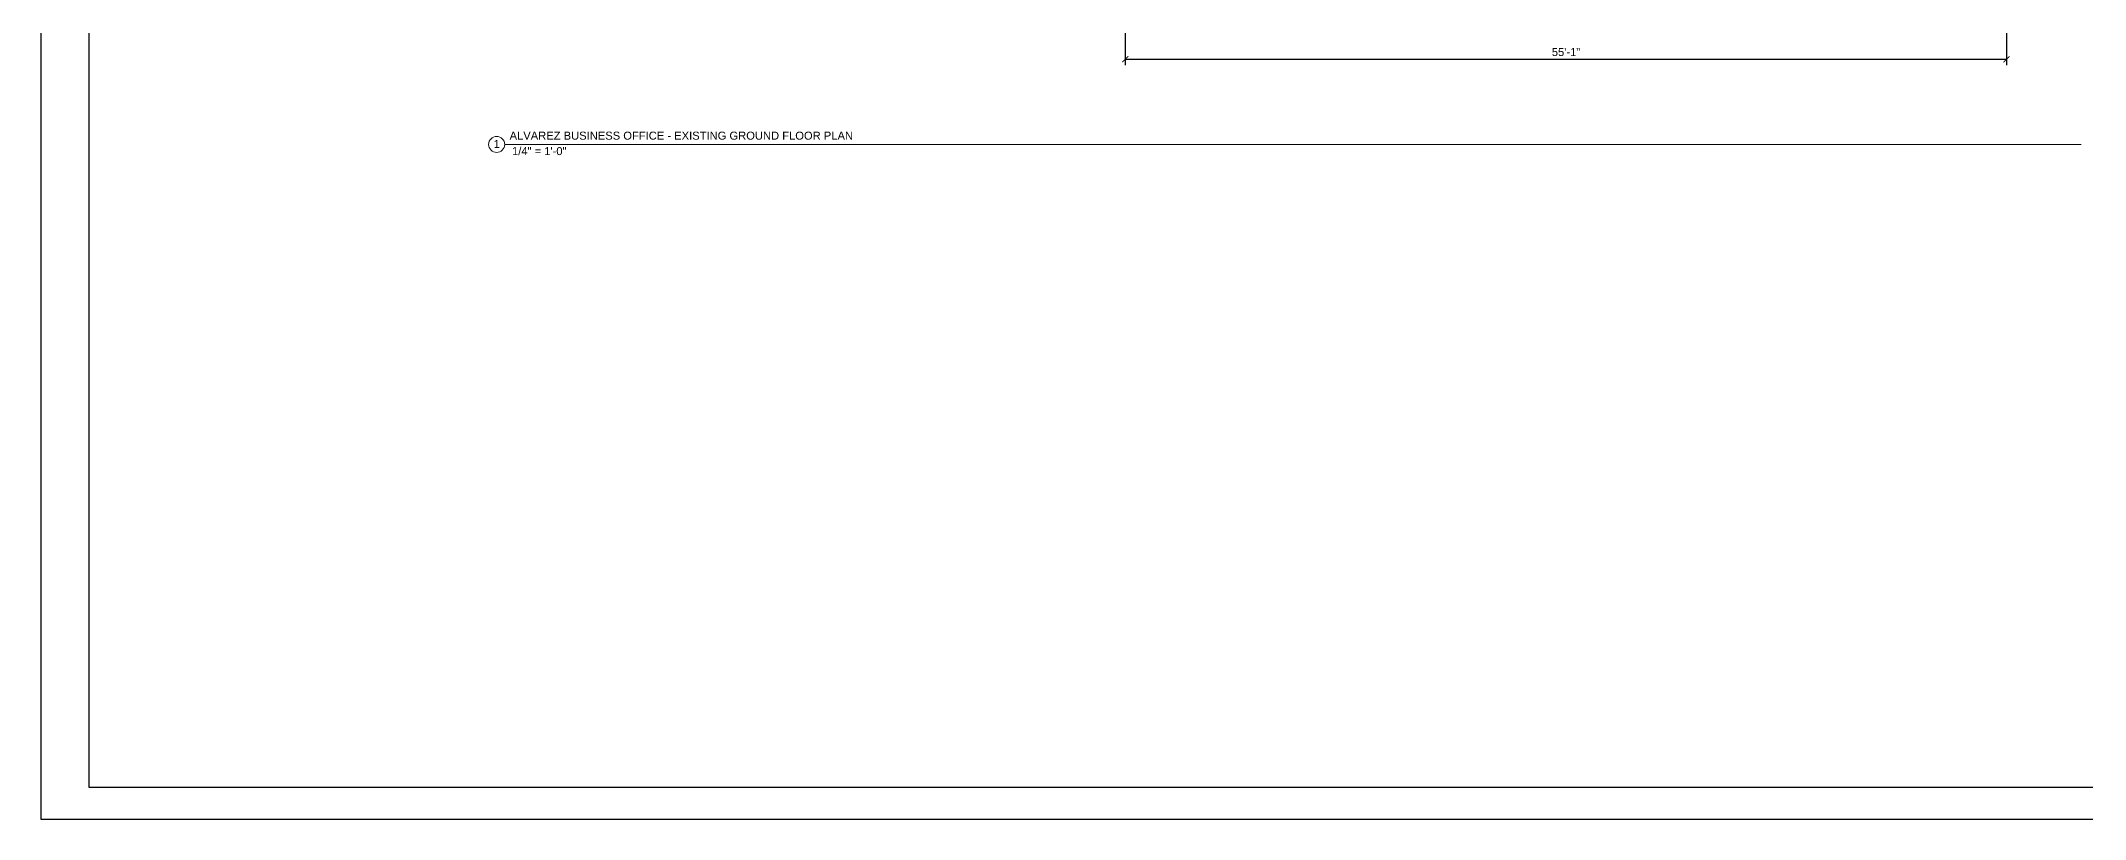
# Model space of a CAD drawing. Header units: inches. Extents: x -2078 to 106214, y -964 to 6385.
# Drawn here: x 86486 to 88019, y 2929 to 3512 of the extents above; entities that cross this region are included whole.
import ezdxf

# ---------------------------------------------------------------- set-up
doc = ezdxf.new("R2010")
doc.units = ezdxf.units.IN
doc.header["$MEASUREMENT"] = 0
doc.layers.add('A-ANNO', color=2, linetype='Continuous', lineweight=5)
doc.layers.add('A-ANNO-DIMS-48', color=1, linetype='Continuous', lineweight=9)
doc.layers.add('A-TB', color=7, linetype='Continuous')
doc.styles.add('Arial_3', font='arial.ttf', dxfattribs={"height": 0.125})
doc.styles.add('Jay Cad', font='arial.ttf', dxfattribs={"height": 0.125})
doc.dimstyles.new('Jay Cad - DIMS', dxfattribs={"dimtxt": 0.125, "dimasz": 0.09375, "dimexe": 0.09375, "dimexo": 0.09375, "dimgap": 0.046875, "dimtad": 1, "dimdec": 1, "dimzin": 0, "dimdsep": 46, "dimlunit": 4, "dimtxsty": 'Jay Cad', "dimblk": 'ARCHTICK', "dimcen": 0.09, "dimclrd": 1, "dimclre": 1, "dimclrt": 256, "dimadec": 0, "dimazin": 0, "dimtfac": 1, "dimtdec": 1, "dimtofl": 0, "dimtmove": 1, "dimatfit": 3, "dimfxl": 1, "dimtolj": 1, "dimtzin": 0, "dimarcsym": 0})

# ---------------------------------------------------------------- blocks, each defined once
blk = doc.blocks.new('JC_TB_48x36 - JC_TB_4836-1441736-Floor Plans')
at = {"layer": 'A-TB'}
for p, q in [((-0.003, 24.012), (-0.003, -11.988)), ((0.747, 23.512), (0.747, -11.488)), ((0.747, -11.488), (47.497, -11.488)), ((-0.003, -11.988), (47.997, -11.988))]:
    blk.add_line(p, q, dxfattribs=at)
blk = doc.blocks.new('Viewport - View Title-2281-Floor Plans')
at = {"layer": 'A-ANNO'}
for start, end in [(0, 180), (180, 360)]:
    blk.add_arc((-0.125, 0), 0.125, start, end, dxfattribs=at)
blk = doc.blocks.new('_ArchTick')
at = {"color": 0, "linetype": 'ByBlock', "const_width": 0.15}
blk.add_lwpolyline([(-0.5, -0.5), (0.5, 0.5)], dxfattribs=at)
blk = doc.blocks.new('*D3188')
at = {"layer": 'A-ANNO-DIMS-48', "color": 1, "lineweight": -2, "transparency": 16777216}
for p, q in [((87299.1, 3713.3), (87299.1, 3493.3)), ((87960, 3669.5), (87960, 3493.3)), ((87299.1, 3497.8), (87960, 3497.8))]:
    blk.add_line(p, q, dxfattribs=at)
at = {"layer": 'Defpoints', "color": 0, "transparency": 16777216}
for p in [(87299.1, 3717.8), (87960, 3674), (87960, 3497.8)]:
    blk.add_point(p, dxfattribs=at)
at = {"layer": 'A-ANNO-DIMS-48', "color": 1, "lineweight": -2, "transparency": 16777216, "xscale": 4.5, "yscale": 4.5, "zscale": 4.5, "rotation": 180}
blk.add_blockref('_ArchTick', (87299.1, 3497.8), dxfattribs=at)
at = {"layer": 'A-ANNO-DIMS-48', "color": 1, "lineweight": -2, "transparency": 16777216, "xscale": 4.5, "yscale": 4.5, "zscale": 4.5}
blk.add_blockref('_ArchTick', (87960, 3497.8), dxfattribs=at)
at = {"layer": 'A-ANNO-DIMS-48', "color": 2, "transparency": 16777216, "insert": (87629.6, 3503.2), "char_height": 6, "width": 0.922, "attachment_point": 5, "style": 'Jay Cad'}
blk.add_mtext('\\A1;55\'-1"', dxfattribs=at)

msp = doc.modelspace()

# ---------------------------------------------------------------- block references
at = {"layer": 'A-TB', "xscale": 48, "yscale": 48, "zscale": 48}
msp.add_blockref('JC_TB_48x36 - JC_TB_4836-1441736-Floor Plans', (86486.03, 3504.063), dxfattribs=at)

# ---------------------------------------------------------------- next in the draw order: linework, layer by layer
at = {"layer": 'A-ANNO'}
msp.add_line((86833.672, 3434.057), (88015.83, 3434.057), dxfattribs=at)

# ---------------------------------------------------------------- next in the draw order: block references
at = {"layer": 'A-ANNO', "xscale": 48, "yscale": 48, "zscale": 48}
msp.add_blockref('Viewport - View Title-2281-Floor Plans', (86833.672, 3434.057), dxfattribs=at)

# ---------------------------------------------------------------- next in the draw order: texts
at = {"layer": 'A-ANNO', "char_height": 6, "attachment_point": 1, "style": 'Arial_3'}
for s, insert, width in [('1', (86825.428, 3437.46), 5.6055), ('ALVAREZ BUSINESS OFFICE - EXISTING GROUND FLOOR PLAN', (86837.384, 3443.607), 304.15255), (' 1/4" = 1\'-0"', (86836.866, 3432.039), 52.419)]:
    msp.add_mtext(s, dxfattribs=dict(at, insert=insert, width=width))

# ---------------------------------------------------------------- next in the draw order: dimensions: what is measured, and where the dimension line sits
at = {"layer": 'A-ANNO-DIMS-48'}
dim = msp.add_linear_dim(base=(87959.973, 3497.839), p1=(87299.139, 3717.798), p2=(87959.973, 3674.046), dimstyle='Jay Cad - DIMS', override={"dimclrt": 2}, dxfattribs=at)
dim.commit()
dim.dimension.update_dxf_attribs({"geometry": '*D3188', "text_midpoint": (87629.556, 3503.153)})

doc.saveas('drawing.dxf')
